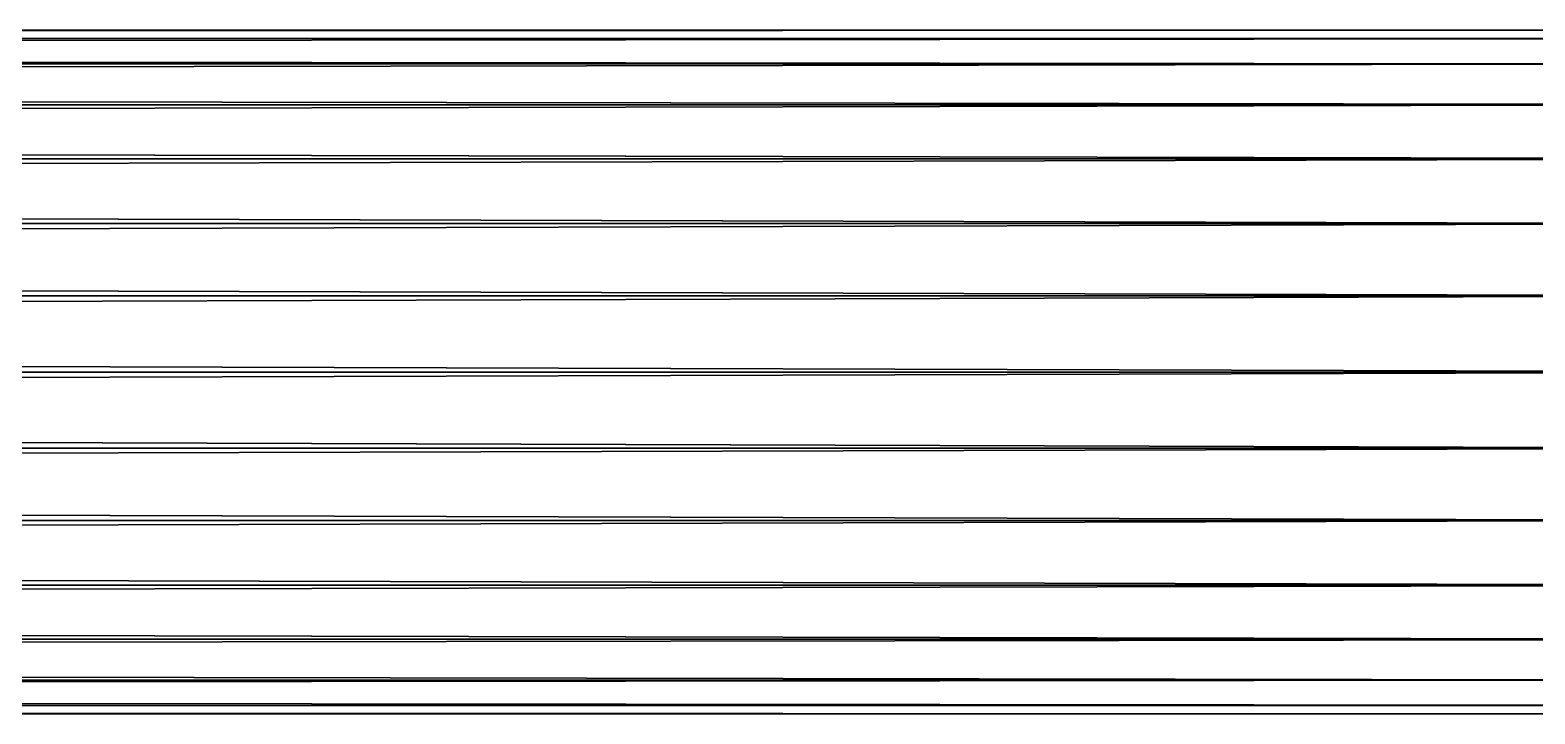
# Model space of a CAD drawing. Header units: millimetres. Extents: x 3500 to 25050, y 1500 to 19500.
# Drawn here: x 10054.5 to 10305.8, y 9942.8 to 10057.2 of the extents above; entities that cross this region are included whole.
import ezdxf

# ---------------------------------------------------------------- set-up
doc = ezdxf.new("R2010")
doc.units = ezdxf.units.MM
doc.layers.add('3D-PIPE-P-1022', color=7, linetype='Continuous', true_color=0xf2c230)

msp = doc.modelspace()

# ---------------------------------------------------------------- meshes
at = {"layer": '3D-PIPE-P-1022'}
mesh = msp.add_polyface(dxfattribs=at)
corners = [(10350, 10057.15, 5500), (6150, 10057.15, 5500), (10350, 10055.72, 5512.72), (6150, 10055.72, 5512.72), (10350, 10051.49, 5524.8), (6150, 10051.49, 5524.8), (10350, 10044.68, 5535.63), (6150, 10044.68, 5535.63), (10350, 10035.63, 5544.68), (6150, 10035.63, 5544.68), (10350, 10024.8, 5551.49), (6150, 10024.8, 5551.49), (10350, 10012.72, 5555.72), (6150, 10012.72, 5555.72), (10350, 10000, 5557.15), (6150, 10000, 5557.15), (10350, 9987.28, 5555.72), (6150, 9987.28, 5555.72), (10350, 9975.2, 5551.49), (6150, 9975.2, 5551.49), (10350, 9964.37, 5544.68), (6150, 9964.37, 5544.68), (10350, 9955.32, 5535.63), (6150, 9955.32, 5535.63), (10350, 9948.51, 5524.8), (6150, 9948.51, 5524.8), (10350, 9944.28, 5512.72), (6150, 9944.28, 5512.72), (10350, 9942.85, 5500), (6150, 9942.85, 5500), (10350, 9944.28, 5487.28), (6150, 9944.28, 5487.28), (10350, 9948.51, 5475.2), (6150, 9948.51, 5475.2), (10350, 9955.32, 5464.37), (6150, 9955.32, 5464.37), (10350, 9964.37, 5455.32), (6150, 9964.37, 5455.32), (10350, 9975.2, 5448.51), (6150, 9975.2, 5448.51), (10350, 9987.28, 5444.28), (6150, 9987.28, 5444.28), (10350, 10000, 5442.85), (6150, 10000, 5442.85), (10350, 10012.72, 5444.28), (6150, 10012.72, 5444.28), (10350, 10024.8, 5448.51), (6150, 10024.8, 5448.51), (10350, 10035.63, 5455.32), (6150, 10035.63, 5455.32), (10350, 10044.68, 5464.37), (6150, 10044.68, 5464.37), (10350, 10051.49, 5475.2), (6150, 10051.49, 5475.2), (10350, 10055.72, 5487.28), (6150, 10055.72, 5487.28)]
mesh.append_faces([[corners[k] for k in face] for face in [(0, 1, 2), (1, 3, 2), (2, 3, 4), (3, 5, 4), (4, 5, 6), (5, 7, 6), (6, 7, 8), (7, 9, 8), (8, 9, 10), (9, 11, 10), (10, 11, 12), (11, 13, 12), (12, 13, 14), (13, 15, 14), (14, 15, 16), (15, 17, 16), (16, 17, 18), (17, 19, 18), (18, 19, 20), (19, 21, 20), (20, 21, 22), (21, 23, 22), (22, 23, 24), (23, 25, 24), (24, 25, 26), (25, 27, 26), (26, 27, 28), (27, 29, 28), (28, 29, 30), (29, 31, 30), (30, 31, 32), (31, 33, 32), (32, 33, 34), (33, 35, 34), (34, 35, 36), (35, 37, 36), (36, 37, 38), (37, 39, 38), (38, 39, 40), (39, 41, 40), (40, 41, 42), (41, 43, 42), (42, 43, 44), (43, 45, 44), (44, 45, 46), (45, 47, 46), (46, 47, 48), (47, 49, 48), (48, 49, 50), (49, 51, 50), (50, 51, 52), (51, 53, 52), (52, 53, 54), (53, 55, 54), (54, 55, 0), (55, 1, 0), (0, 2, 54), (54, 2, 52), (52, 2, 50), (2, 4, 50), (4, 6, 50), (50, 6, 48), (48, 6, 46), (46, 6, 44), (44, 6, 42), (6, 8, 42), (8, 10, 42), (10, 12, 42), (12, 14, 42), (42, 14, 40), (40, 14, 38), (38, 14, 36), (14, 16, 36), (16, 18, 36), (18, 20, 36), (36, 20, 34), (34, 20, 32), (32, 20, 30), (30, 20, 28), (20, 22, 28), (22, 24, 28), (26, 28, 24), (29, 27, 31), (31, 27, 33), (33, 27, 35), (27, 25, 35), (25, 23, 35), (35, 23, 37), (37, 23, 39), (39, 23, 41), (41, 23, 43), (23, 21, 43), (21, 19, 43), (19, 17, 43), (17, 15, 43), (43, 15, 45), (45, 15, 47), (47, 15, 49), (15, 13, 49), (13, 11, 49), (11, 9, 49), (49, 9, 51), (51, 9, 53), (53, 9, 55), (55, 9, 1), (9, 7, 1), (7, 5, 1), (3, 1, 5)]])

doc.saveas('drawing.dxf')
